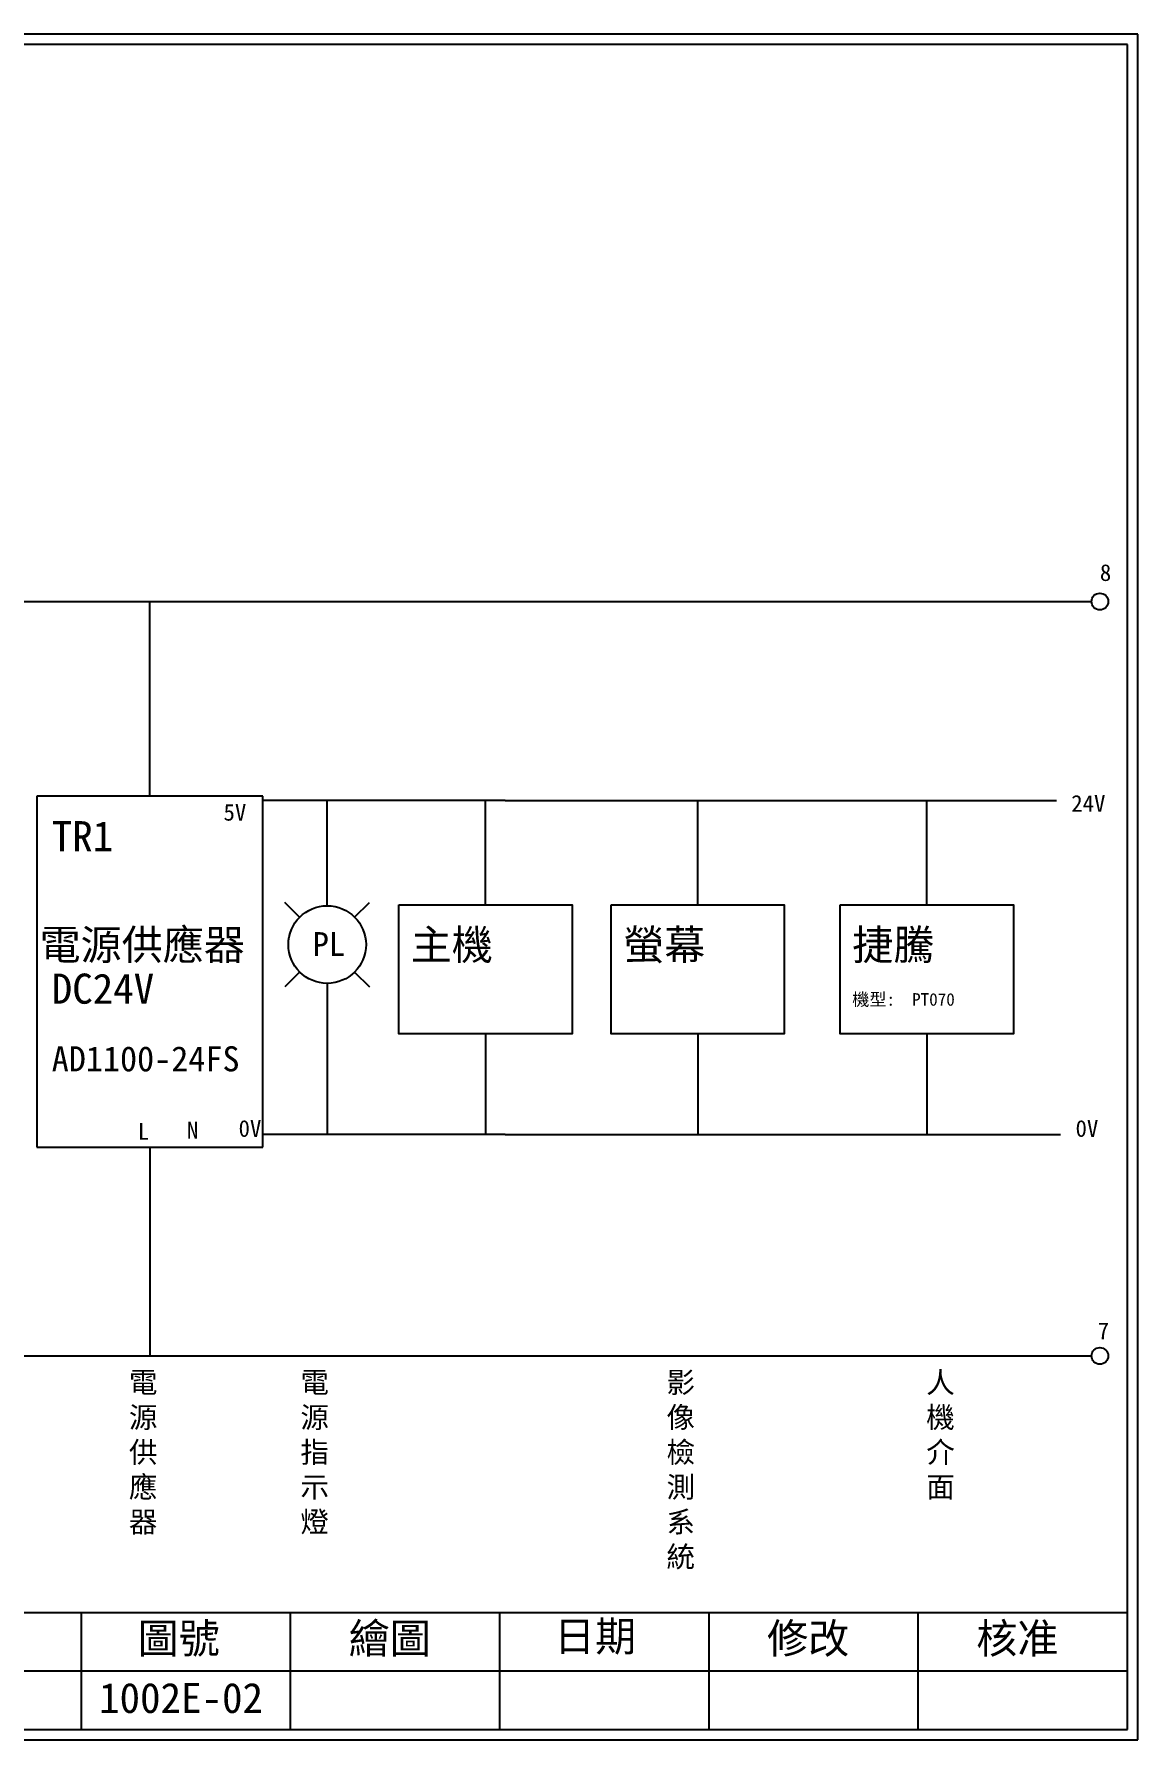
# Model space of a CAD drawing. Extents: x 10 to 297, y 3 to 207.
# Drawn here: x 165.1 to 297, y 3 to 207 of the extents above; entities that cross this region are included whole.
import ezdxf
from ezdxf.enums import TextEntityAlignment as Align

# ---------------------------------------------------------------- set-up
doc = ezdxf.new("R2010")
doc.units = 0
doc.layers.get('0').update_dxf_attribs({"linetype": 'CONTINUOUS'})
doc.layers.add('圖框層', color=7, linetype='CONTINUOUS')
doc.layers.add('標尺寸層', color=3, linetype='CONTINUOUS')
doc.styles.add('CNS', font='romanc.shx', dxfattribs={"bigfont": 'chineset.shx'})
doc.styles.add('STSL', font='kaiu.ttf')

msp = doc.modelspace()

# ---------------------------------------------------------------- linework, layer by layer
for p, q in [((48.79, 139.12), (291.46, 139.12)), ((192.43, 115.86), (165.43, 115.86)), ((165.43, 115.86), (165.43, 73.86)), ((192.43, 73.86), (192.43, 115.86)), ((221.4, 115.32), (192.43, 115.32)), ((200.12, 106.65), (200.12, 115.32)), ((200.12, 102.74), (200.12, 106.65)), ((196.83, 101.38), (195.07, 103.15)), ((203.4, 101.38), (205.16, 103.15)), ((196.83, 94.82), (195.07, 93.05)), ((203.4, 94.82), (205.16, 93.05)), ((200.12, 93.46), (200.12, 89.51)), ((200.12, 89.51), (200.12, 75.38)), ((165.43, 73.86), (192.43, 73.86)), ((221.4, 75.38), (192.43, 75.38)), ((52.98, 48.91), (291.46, 48.91))]:
    msp.add_line(p, q)
msp.add_circle((200.12, 98.1), 4.64)
at = {"layer": '圖框層', "color": 7}
for p, q in [((297, 206.97), (10, 206.97)), ((297, 3), (297, 206.97)), ((295.75, 205.72), (11.25, 205.72)), ((295.75, 4.25), (295.75, 205.72)), ((11.25, 18.25), (295.75, 18.25)), ((170.75, 4.25), (170.75, 18.25)), ((195.75, 4.25), (195.75, 18.25)), ((220.75, 4.25), (220.75, 18.25)), ((245.75, 4.25), (245.75, 18.25)), ((270.75, 4.25), (270.75, 18.25)), ((145.75, 11.25), (295.75, 11.25)), ((11.25, 4.25), (295.75, 4.25)), ((10, 3), (297, 3))]:
    msp.add_line(p, q, dxfattribs=at)
at = {"layer": '標尺寸層', "color": 7}
for p, q in [((178.93, 115.86), (178.93, 139.12)), ((219.03, 102.85), (219.03, 115.32)), ((221.4, 115.32), (287.27, 115.32)), ((244.4, 102.85), (244.4, 115.32)), ((271.79, 102.85), (271.79, 115.32)), ((219.03, 87.41), (219.03, 75.38)), ((244.4, 87.41), (244.4, 75.38)), ((271.79, 87.41), (271.79, 75.38)), ((178.93, 73.86), (178.93, 48.91)), ((221.4, 75.38), (287.77, 75.38))]:
    msp.add_line(p, q, dxfattribs=at)
for points in [[(208.68, 102.85), (229.38, 102.85), (229.38, 87.41), (208.68, 87.41)], [(234.05, 102.85), (254.75, 102.85), (254.75, 87.41), (234.05, 87.41)], [(261.44, 102.85), (282.14, 102.85), (282.14, 87.41), (261.44, 87.41)]]:
    msp.add_lwpolyline(points, close=True, dxfattribs=at)
for centre in [(292.46, 139.12), (292.46, 48.91)]:
    msp.add_circle(centre, 1, dxfattribs=at)

# ---------------------------------------------------------------- texts
at = {"color": 7}
msp.add_text('PL', height=2.856, dxfattribs=at).set_placement((200.32, 98.16), align=Align.MIDDLE_CENTER)
at = {"layer": '圖框層', "color": 4, "style": 'STSL'}
for s, height, p in [('8', 2, (292.46, 141.58)), ('5V', 2, (187.73, 112.92)), ('24V', 2, (289.04, 113.98)), ('TR1', 3.6, (167.2, 109.26)), ('電源供應器', 3.6, (165.74, 96.28)), ('主機', 3.6, (210.1, 96.28)), ('螢幕', 3.6, (235.48, 96.28)), ('捷騰', 3.6, (262.87, 96.28)), ('DC24V', 3.6, (167.2, 91.03)), ('機型:', 1.5, (262.87, 90.79)), ('PT070', 1.5, (270.02, 90.79)), ('AD1100-24FS', 3, (167.2, 82.94)), ('L', 2, (177.49, 74.76)), ('N', 2, (183.36, 74.91)), ('0V', 2, (189.53, 75.11)), ('0V', 2, (289.55, 75.11)), ('7', 2, (292.2, 50.91)), ('圖號', 3.6, (177.47, 13.34)), ('繪圖', 3.6, (202.69, 13.34)), ('日期', 3.6, (227.22, 13.59)), ('修改', 3.6, (252.69, 13.34)), ('核准', 3.6, (277.69, 13.34)), ('1002E-02', 3.6, (172.86, 6.22))]:
    msp.add_text(s, height=height, dxfattribs=at).set_placement(p)
at = {"layer": '標尺寸層', "color": 7, "char_height": 2.5, "width": 5.4243, "attachment_point": 1, "style": 'CNS'}
for s, insert in [('{\\fDFKai-SB|b0|i0|c136|p65;電源供應器}', (176.43, 46.99)), ('{\\fDFKai-SB|b0|i0|c136|p65;電源指示燈}', (196.92, 46.99)), ('{\\fDFKai-SB|b0|i0|c136|p65;影像檢測系統}', (240.67, 46.99)), ('{\\fDFKai-SB|b0|i0|c136|p65;人機介面}', (271.71, 46.99))]:
    msp.add_mtext(s, dxfattribs=dict(at, insert=insert))

doc.saveas('drawing.dxf')
